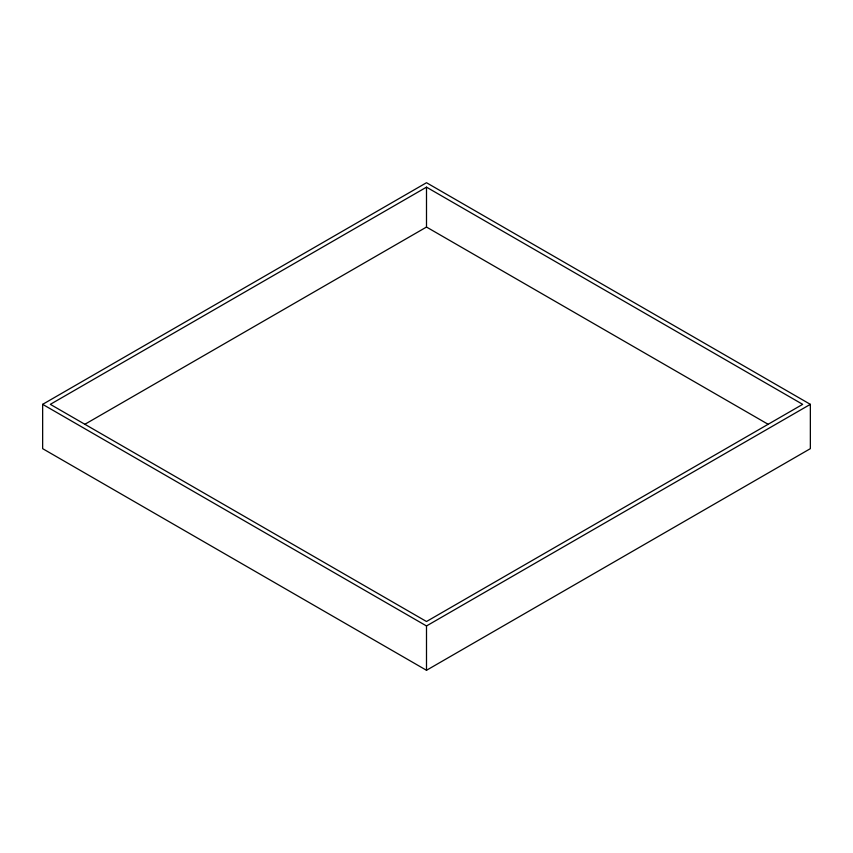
<?xml version="1.0" encoding="UTF-8"?>
<svg xmlns="http://www.w3.org/2000/svg" width="853" height="853" viewBox="0 0 853 853"><rect width="100%" height="100%" fill="white"/><g stroke="black" fill="none" stroke-linecap="round" stroke-linejoin="round"><path stroke-width="1.28" d="M42.65 404.343L426.5 182.723L810.35 404.343L810.35 448.657L426.5 670.277L42.65 448.657L42.65 404.343L426.5 625.953L810.35 404.343M426.5 187.159L50.327 404.343L426.5 621.517L802.673 404.343L426.5 187.159L426.5 227.047L768.052 424.24M84.948 424.24L426.5 227.047M426.5 625.953L426.5 670.277"/></g></svg>
